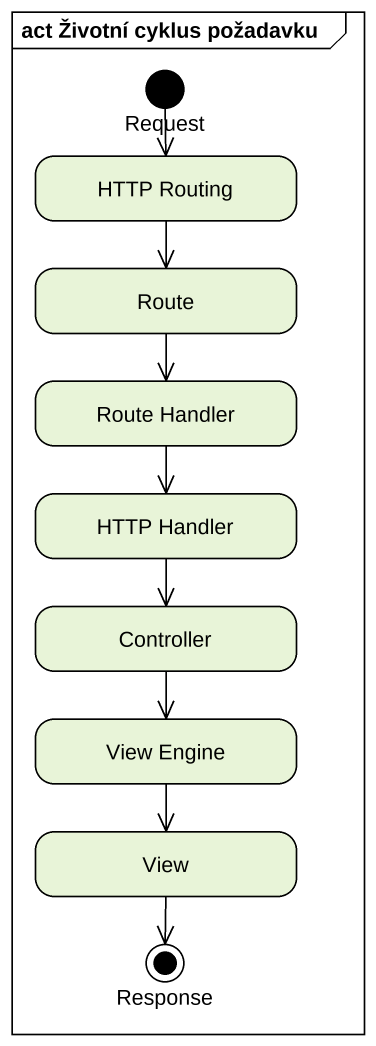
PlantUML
@startuml
mainframe act Životní cyklus požadavku
hide empty description
state Request <<start>>
state "HTTP Routing" as HTTP_Routing
state Route
state "Route Handler" as Route_Handler
state "HTTP Handler" as HTTP_Handler
state Controller
state "View Engine" as View_Engine
state View
state Response <<end>>
Request --> HTTP_Routing
HTTP_Routing --> Route
Route --> Route_Handler
Route_Handler --> HTTP_Handler
HTTP_Handler --> Controller
Controller --> View_Engine
View_Engine --> View
View --> Response
@enduml
